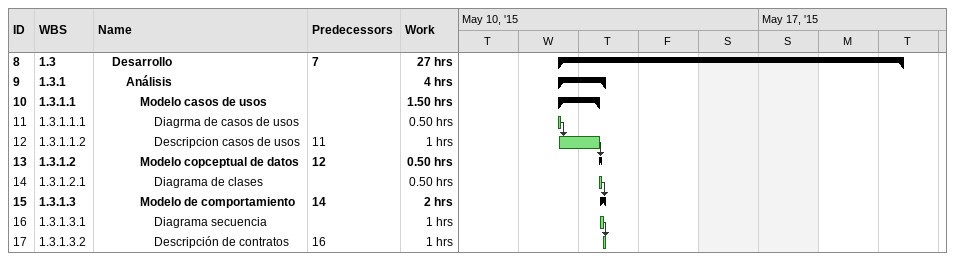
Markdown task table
| ID | WBS | Task | Start | Finish | Predecessors | Work (h) |
|---|---|---|---|---|---|---|
| 8 | 1.3 | **Desarrollo** | 2015-05-13 | 2015-05-19 | 7 | 27 |
| 9 | 1.3.1 | **Análisis** | 2015-05-13 | 2015-05-14 |  | 4 |
| 10 | 1.3.1.1 | **Modelo casos de usos** | 2015-05-13 | 2015-05-14 |  | 1.50 |
| 11 | 1.3.1.1.1 | Diagrma de casos de usos | 2015-05-13 | 2015-05-13 |  | 0.50 |
| 12 | 1.3.1.1.2 | Descripcion casos de usos | 2015-05-13 | 2015-05-14 | 11 | 1 |
| 13 | 1.3.1.2 | **Modelo copceptual de datos** | 2015-05-14 | 2015-05-14 | 12 | 0.50 |
| 14 | 1.3.1.2.1 | Diagrama de clases | 2015-05-14 | 2015-05-14 |  | 0.50 |
| 15 | 1.3.1.3 | **Modelo de comportamiento** | 2015-05-14 | 2015-05-14 | 14 | 2 |
| 16 | 1.3.1.3.1 | Diagrama secuencia | 2015-05-14 | 2015-05-14 |  | 1 |
| 17 | 1.3.1.3.2 | Descripción de contratos | 2015-05-14 | 2015-05-14 | 16 | 1 |
